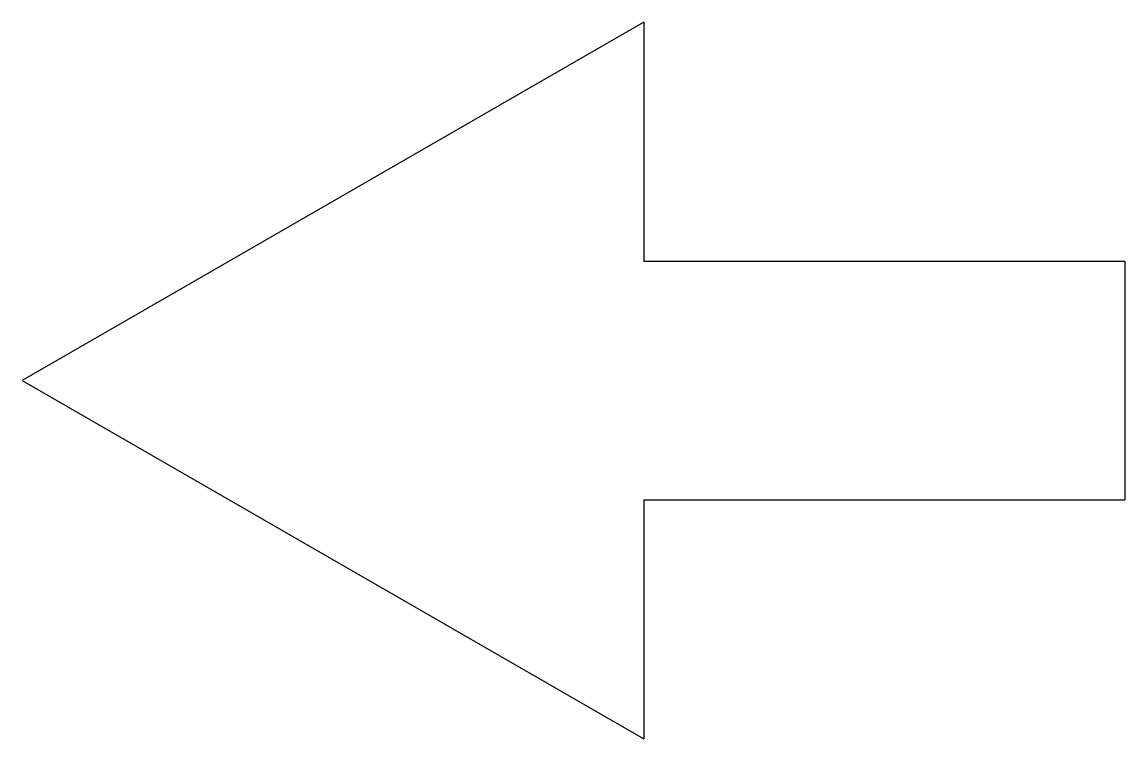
# Model space of a CAD drawing. Header units: millimetres. Extents: x -34.6 to 34.6, y -22.5 to 22.5.
import ezdxf

# ---------------------------------------------------------------- set-up
doc = ezdxf.new("R2010")
doc.units = ezdxf.units.MM
doc.header["$LTSCALE"] = 10
doc.header["$MEASUREMENT"] = 0
doc.layers.get('0').update_dxf_attribs({"linetype": 'CONTINUOUS'})

msp = doc.modelspace()

# ---------------------------------------------------------------- linework, layer by layer
for p, q in [((4.408, 22.5), (-34.592, 0)), ((4.408, 22.5), (4.408, 7.5)), ((4.408, 7.5), (34.592, 7.5)), ((34.592, 7.5), (34.592, -7.5)), ((-34.592, 0), (4.408, -22.5)), ((4.408, -7.5), (34.592, -7.5)), ((4.408, -7.5), (4.408, -22.5))]:
    msp.add_line(p, q)

doc.saveas('drawing.dxf')
